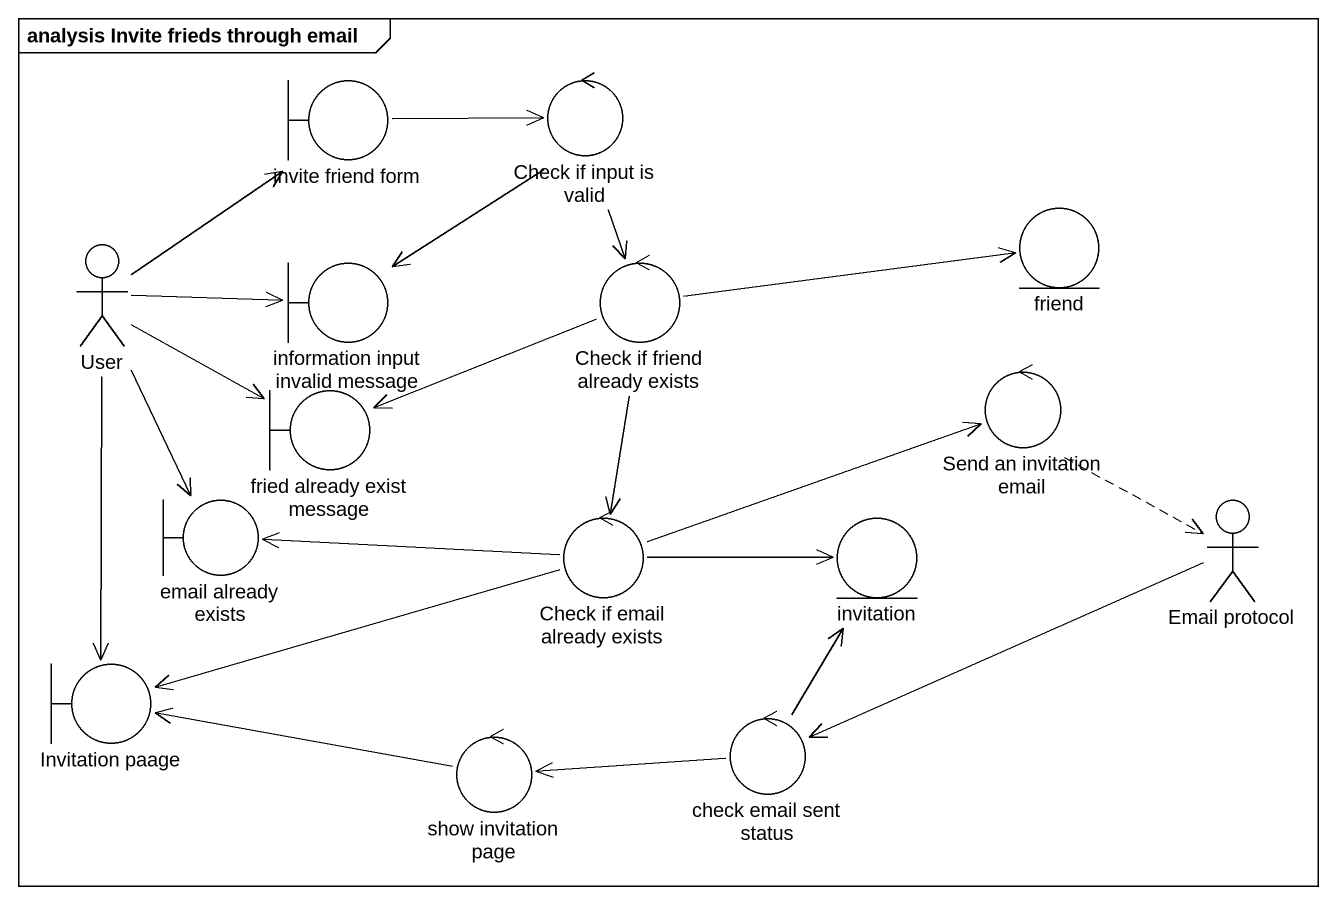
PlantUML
@startuml
mainframe analysis Invite frieds through email
boundary "invite friend form" as invite_friend_form
control "Check if input is valid" as Check_if_input_is_valid
actor User
entity friend
boundary "information input invalid message" as information_input_invalid
control "Check if friend already exists" as Check_if_friend_already
boundary "fried already exist message" as fried_already_exist_message
control "Send an invitation email" as Send_an_invitation_email
boundary "email already exists" as email_already_exists
actor "Email protocol" as Email_protocol
control "Check if email already exists" as Check_if_email_already
entity invitation
boundary "Invitation paage" as Invitation_paage
control "show invitation page" as show_invitation_page
control "check email sent status" as check_email_sent_status
invite_friend_form -right-> Check_if_input_is_valid
Check_if_input_is_valid --> information_input_invalid
Check_if_input_is_valid --> Check_if_friend_already
User -up-> invite_friend_form
User -right-> information_input_invalid
User -right-> fried_already_exist_message
User --> email_already_exists
User --> Invitation_paage
Check_if_friend_already -right-> friend
Check_if_friend_already -left-> fried_already_exist_message
Check_if_friend_already --> Check_if_email_already
Send_an_invitation_email ..> Email_protocol
Email_protocol -left-> check_email_sent_status
Check_if_email_already -right-> Send_an_invitation_email
Check_if_email_already -left-> email_already_exists
Check_if_email_already -right-> invitation
Check_if_email_already -left-> Invitation_paage
show_invitation_page -left-> Invitation_paage
check_email_sent_status -up-> invitation
check_email_sent_status -left-> show_invitation_page
@enduml
